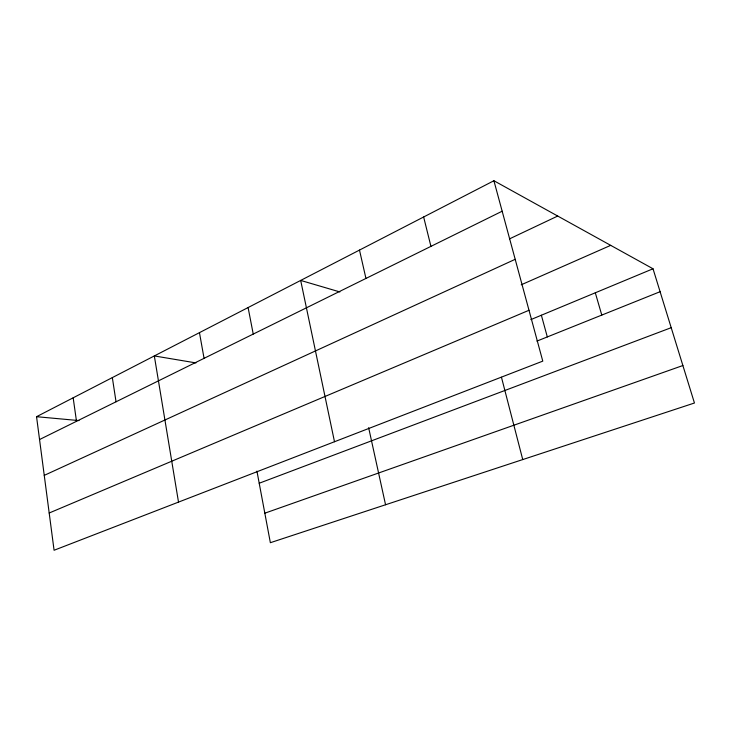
<?xml version="1.0" encoding="UTF-8"?>
<svg xmlns="http://www.w3.org/2000/svg" width="731" height="731" viewBox="0 0 731 731"><rect width="100%" height="100%" fill="white"/><g stroke="black" fill="none" stroke-linecap="round" stroke-linejoin="round"><path stroke-width="1.1" d="M493.909 180.74L542.777 361.132L54.076 550.26L36.55 416.697L493.909 180.74L653.021 268.78L694.45 403.009L270.36 542.704L256.937 471.13M39.547 439.541L502.16 211.213M509.443 238.9L557.707 216.047M44.253 475.369L515.191 259.313M521.221 284.798L610.696 245.36M49.187 513.007L528.997 310.273M530.852 319.611L653.021 268.78M536.91 341.103L660.093 291.706M259.213 483.237L671.204 327.689M264.823 513.189L682.882 365.527M36.55 416.697L78.994 420.59M195.945 362.914L154.323 355.933L178.51 502.106M339.888 291.943L300.679 280.43L334.496 441.734M595.308 292.793L601.787 315.088M541.369 315.235L547.318 336.927M501.457 377.242L522.738 459.571M423.642 216.997L430.934 246.365M359.488 250.093L365.948 278.438M368.634 427.681L385.557 504.755M248.101 307.559L253.237 334.076M199.462 332.651L204.059 358.345M112.336 377.598L116.037 401.785M73.164 397.81L76.499 421.303"/></g></svg>
